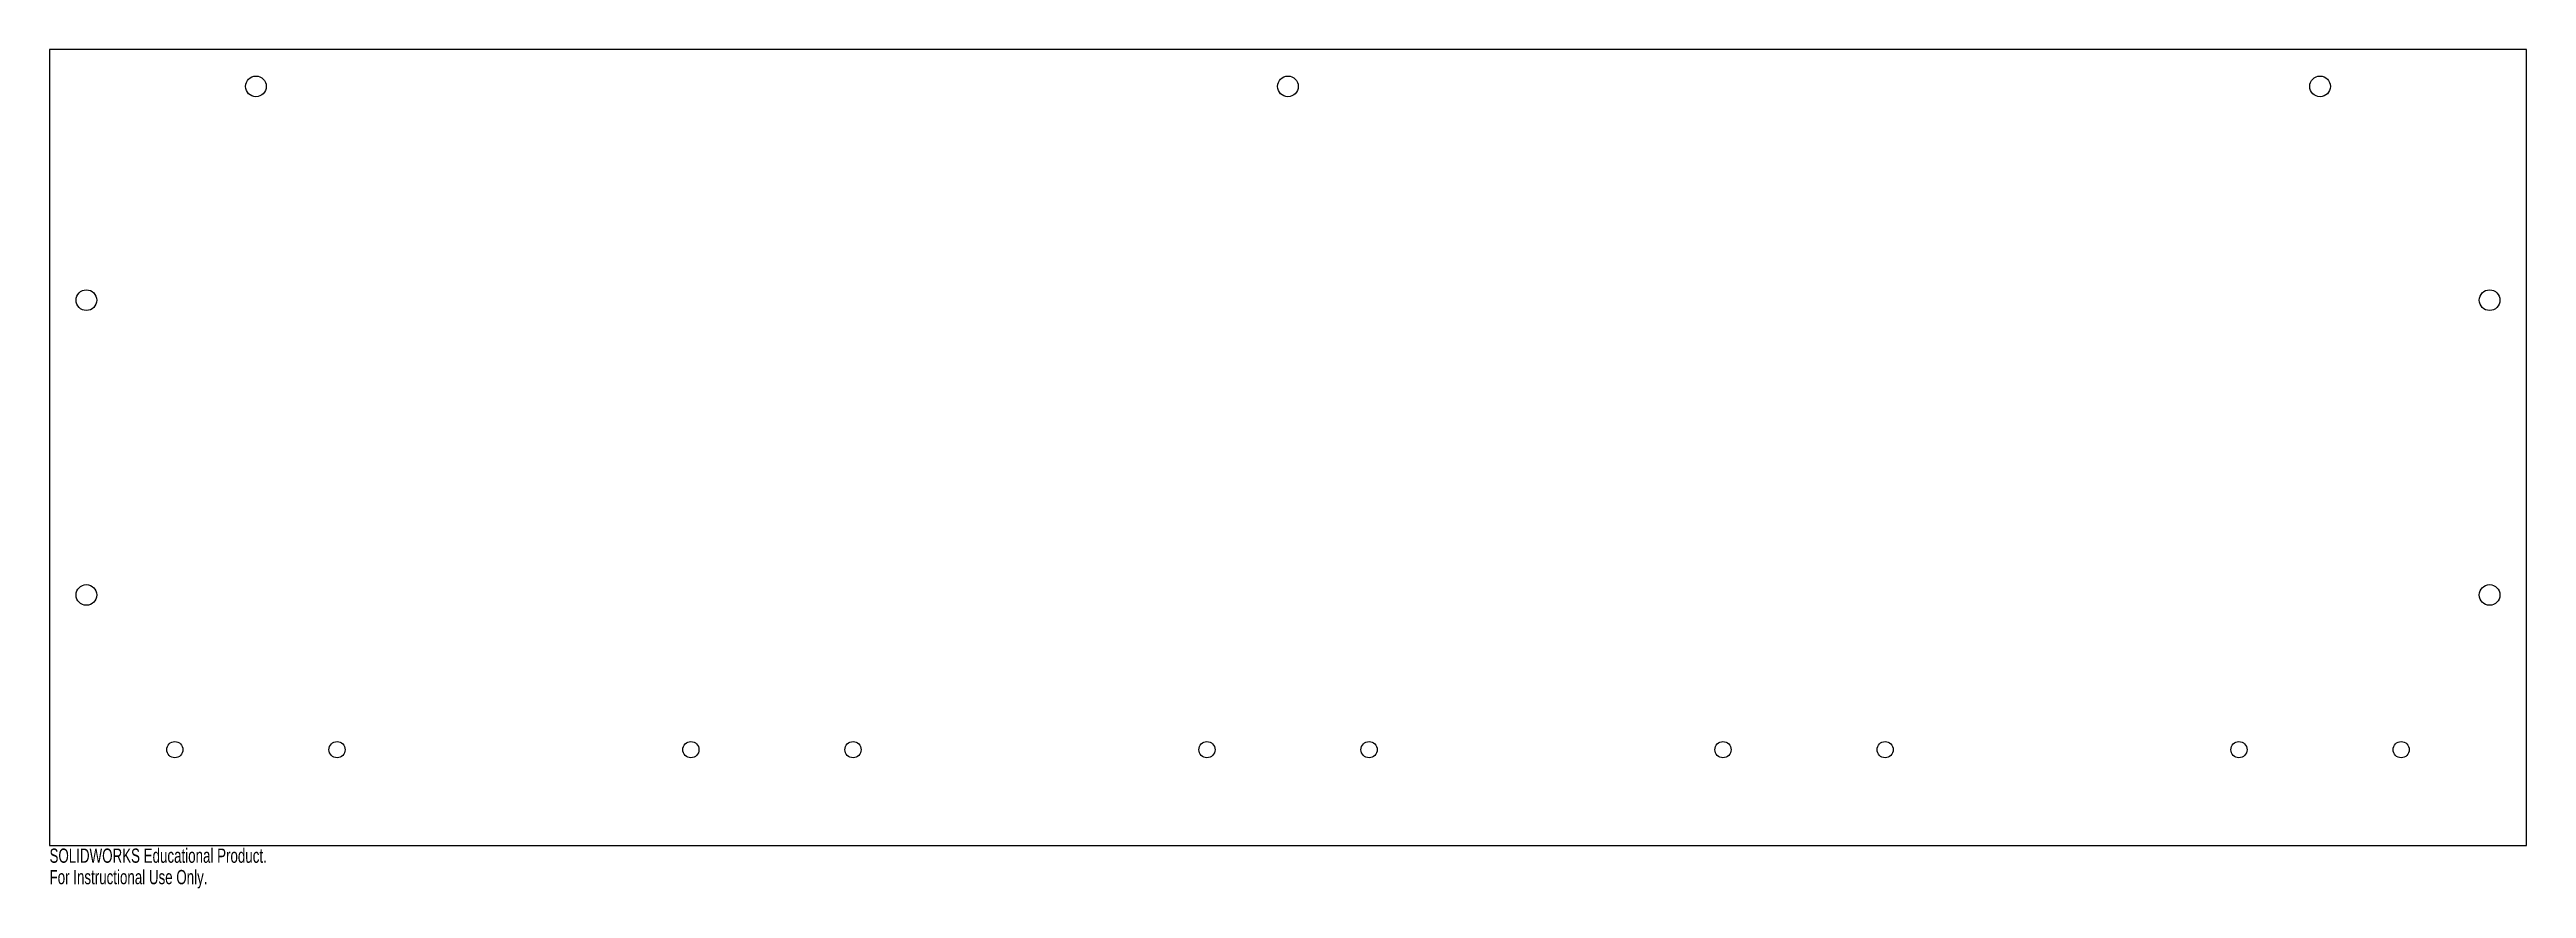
# Model space of a CAD drawing. Header units: inches. Extents: x 0 to 33.1, y -0.6 to 10.6.
import ezdxf

# ---------------------------------------------------------------- set-up
doc = ezdxf.new("R2010")
doc.units = ezdxf.units.IN
doc.header["$MEASUREMENT"] = 0
doc.styles.add('SLDTEXTSTYLE0', font='TXT', dxfattribs={"width": 0.7})

msp = doc.modelspace()

# ---------------------------------------------------------------- linework, layer by layer
at = {"color": 7, "linetype": 'Continuous', "lineweight": 25}
for p, q in [((33.071, 10.63), (0, 10.63)), ((0, 10.63), (0, 0)), ((33.071, 0), (33.071, 10.63)), ((0, 0), (33.071, 0))]:
    msp.add_line(p, q, dxfattribs=at)
for centre, radius in [((2.756, 10.138), 0.138), ((16.535, 10.138), 0.138), ((30.315, 10.138), 0.138), ((0.492, 7.283), 0.138), ((32.579, 7.283), 0.138), ((0.492, 3.346), 0.138), ((32.579, 3.346), 0.138), ((1.673, 1.28), 0.108), ((3.839, 1.28), 0.108), ((8.563, 1.28), 0.108), ((10.728, 1.28), 0.108), ((15.453, 1.28), 0.108), ((17.618, 1.28), 0.108), ((22.343, 1.28), 0.108), ((24.508, 1.28), 0.108), ((29.232, 1.28), 0.108), ((31.398, 1.28), 0.108)]:
    msp.add_circle(centre, radius, dxfattribs=at)

# ---------------------------------------------------------------- texts
at = {"color": 7, "linetype": 'Continuous', "char_height": 0.1903, "attachment_point": 1, "style": 'SLDTEXTSTYLE0'}
for s, insert in [('SOLIDWORKS Educational Product.', (0, -0.04)), ('For Instructional Use Only.', (0, -0.326))]:
    msp.add_mtext(s, dxfattribs=dict(at, insert=insert))

doc.saveas('drawing.dxf')
